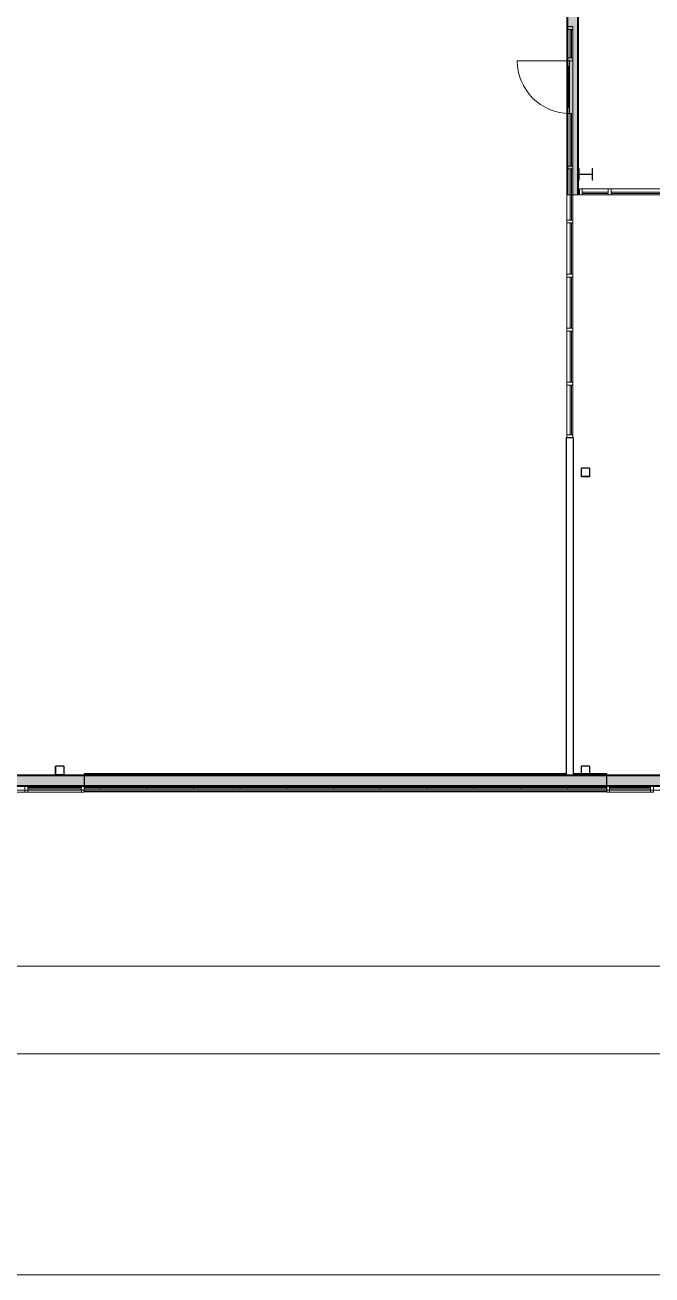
# Model space of a CAD drawing. Header units: inches. Extents: x 20541 to 27285, y -26063 to -19045.
# Drawn here: x 22413 to 22842, y -23103 to -22248 of the extents above; entities that cross this region are included whole.
import ezdxf

# ---------------------------------------------------------------- set-up
doc = ezdxf.new("R2010")
doc.units = ezdxf.units.IN
doc.header["$MEASUREMENT"] = 0
for name, color, linetype, lineweight in [('A-DOOR', 31, 'Continuous', 9), ('A-GLAZ-CURT', 52, 'Continuous', 9), ('A-GLAZ-CWMG', 51, 'Continuous', 9), ('A-WALL', 113, 'Continuous', 9), ('A-WALL-PATT', 111, 'Continuous', 25), ('C-TOPO', 7, 'Continuous', 9), ('Conc', 7, 'Continuous', 9), ('EOP-PR', 4, 'Continuous', 9), ('I-WALL', 2, 'Continuous', 9), ('L-SITE-WALL', 31, 'Continuous', 9), ('S-BEAM', 12, 'Continuous', 9), ('S-COLS', 52, 'Continuous', 9)]:
    doc.layers.add(name, color=color, linetype=linetype, lineweight=lineweight)

# ---------------------------------------------------------------- blocks, each defined once
blk = doc.blocks.new('HSS-Hollow Structural Section-Column - HSS6X6X1_4-V10-Site Plan - Phase 1')
at = {"layer": 'S-COLS', "lineweight": 15}
for p, q in [((-3, 2.534), (-3, -2.534)), ((-2.767, -2.534), (-2.767, 2.534)), ((2.534, 3), (-2.534, 3)), ((-2.534, 2.767), (2.534, 2.767)), ((2.767, 2.534), (2.767, -2.534)), ((3, -2.534), (3, 2.534)), ((2.534, -2.767), (-2.534, -2.767)), ((-2.534, -3), (2.534, -3))]:
    blk.add_line(p, q, dxfattribs=at)
for centre, radius, start, end in [((-2.534, 2.534), 0.466, 90, 180), ((-2.534, 2.534), 0.233, 90, 180), ((2.534, 2.534), 0.466, 360, 90), ((2.534, 2.534), 0.233, 0, 90), ((-2.534, -2.534), 0.466, 180, 270), ((-2.534, -2.534), 0.233, 180, 270), ((2.534, -2.534), 0.466, 270, 360), ((2.534, -2.534), 0.233, 270, 360)]:
    blk.add_arc(centre, radius, start, end, dxfattribs=at)
blk = doc.blocks.new('Girt_C - 8_D-730846-Site Plan - Phase 1')
at = {"layer": 'S-BEAM'}
for points in [[(24526.39, -22761.24), (22074.52, -22761.24), (22074.52, -22761.05), (24526.39, -22761.05)], [(24526.39, -22761.16), (22074.52, -22761.16), (22074.52, -22761.24), (24526.39, -22761.24)], [(24526.39, -22761.7), (22074.52, -22761.7), (22074.52, -22761.16), (24526.39, -22761.16)], [(24526.39, -22768.87), (22074.52, -22768.87), (22074.52, -22761.24), (24526.39, -22761.24)], [(24526.39, -22768.94), (22074.52, -22768.94), (22074.52, -22768.41), (24526.39, -22768.41)], [(24526.39, -22769.05), (22074.52, -22769.05), (22074.52, -22768.87), (24526.39, -22768.87)], [(24526.39, -22768.87), (22074.52, -22768.87), (22074.52, -22768.94), (24526.39, -22768.94)]]:
    blk.add_hatch(color=256, dxfattribs=at).paths.add_polyline_path(points, flags=0)
for p, q in [((24526.39, -22761.05), (22074.52, -22761.05)), ((22074.52, -22761.16), (24526.39, -22761.16)), ((22074.52, -22761.16), (24526.39, -22761.16)), ((22074.52, -22761.63), (24526.39, -22761.63)), ((22074.52, -22761.7), (24526.39, -22761.7)), ((22074.52, -22768.41), (24526.39, -22768.41)), ((22074.52, -22768.48), (24526.39, -22768.48)), ((22074.52, -22768.94), (24526.39, -22768.94)), ((22074.52, -22768.94), (24526.39, -22768.94)), ((22074.52, -22769.05), (24526.39, -22769.05))]:
    blk.add_line(p, q, dxfattribs=at)
blk = doc.blocks.new('Girt_Z - 8_D-732839-Site Plan - Phase 1')
at = {"layer": 'S-BEAM'}
for points in [[(22783.52, -21134.62), (22784.1, -21134.62), (22784.1, -22364.05), (22783.52, -22364.05)], [(22783.71, -21134.62), (22783.52, -21134.62), (22783.52, -22364.05), (22783.71, -22364.05)], [(22783.63, -21134.62), (22783.71, -21134.62), (22783.71, -22364.05), (22783.63, -22364.05)], [(22783.71, -21134.62), (22791.34, -21134.62), (22791.34, -22364.05), (22783.71, -22364.05)], [(22784.1, -21134.62), (22784.17, -21134.62), (22784.17, -22364.05), (22784.1, -22364.05)], [(22790.88, -21134.62), (22791.42, -21134.62), (22791.42, -22364.05), (22790.88, -22364.05)], [(22791.34, -21134.62), (22791.52, -21134.62), (22791.52, -22364.05), (22791.34, -22364.05)], [(22791.42, -21134.62), (22791.34, -21134.62), (22791.34, -22364.05), (22791.42, -22364.05)]]:
    blk.add_hatch(color=256, dxfattribs=at).paths.add_polyline_path(points, flags=0)
for p, q in [((22783.52, -21134.62), (22783.52, -22364.05)), ((22783.63, -21134.62), (22783.63, -22364.05)), ((22784.1, -21134.62), (22784.1, -22364.05)), ((22784.17, -21134.62), (22784.17, -22364.05)), ((22790.88, -21134.62), (22790.88, -22364.05)), ((22790.95, -21134.62), (22790.95, -22364.05)), ((22791.42, -21134.62), (22791.42, -22364.05)), ((22791.42, -21134.62), (22791.42, -22364.05)), ((22791.52, -22364.05), (22791.52, -21134.62)), ((22784.1, -22364.05), (22783.52, -22364.05)), ((22783.52, -22364.05), (22783.52, -22364.05)), ((22783.52, -22364.05), (22783.71, -22364.05)), ((22783.71, -22364.05), (22783.63, -22364.05)), ((22783.63, -22364.05), (22783.63, -22364.05)), ((22791.34, -22364.05), (22783.71, -22364.05)), ((22784.17, -22364.05), (22784.1, -22364.05)), ((22791.42, -22364.05), (22790.88, -22364.05)), ((22791.52, -22364.05), (22791.34, -22364.05)), ((22791.34, -22364.05), (22791.42, -22364.05)), ((22791.42, -22364.05), (22791.42, -22364.05)), ((22791.52, -22364.05), (22791.52, -22364.05))]:
    blk.add_line(p, q, dxfattribs=at)
blk = doc.blocks.new('Rectangular Mullion - Rectangular Mullion 1-674077-Site Plan - Phase 1')
at = {"layer": 'A-GLAZ-CWMG', "lineweight": 13}
for p, q in [((-2, 2), (0, 2)), ((-2, -2), (-2, 2)), ((0, 2), (0, -2)), ((0, -2), (-2, -2))]:
    blk.add_line(p, q, dxfattribs=at)
at = {"layer": 'A-GLAZ-CWMG'}
for p, q in [((-2, 2), (-2, 2)), ((0, 2), (0, 2)), ((-2, -2), (-2, -2)), ((0, -2), (0, -2))]:
    blk.add_line(p, q, dxfattribs=at)
blk = doc.blocks.new('System Panel - Glazed-674065-Site Plan - Phase 1')
at = {"layer": 'A-GLAZ-CURT'}
for p, q in [((17.5, 1.25), (-17.5, 1.25)), ((-17.5, 1.25), (-17.5, 0.25)), ((-17.5, 0.25), (-17.5, 1.25)), ((-17.5, 1.25), (-17.5, 1.25)), ((17.5, 1.25), (-17.5, 1.25)), ((-17.5, 0.25), (17.5, 0.25)), ((-17.5, 0.25), (17.5, 0.25)), ((-17.5, 0.25), (-17.5, 0.25)), ((17.5, 0.25), (17.5, 1.25)), ((17.5, 1.25), (17.5, 0.25)), ((17.5, 1.25), (17.5, 1.25)), ((17.5, 0.25), (17.5, 0.25))]:
    blk.add_line(p, q, dxfattribs=at)
blk = doc.blocks.new('System Panel - Glazed-674219-Site Plan - Phase 1')
at = {"layer": 'A-GLAZ-CURT'}
for p, q in [((8.87, 1.25), (-8.87, 1.25)), ((-8.87, 1.25), (-8.87, 0.25)), ((-8.87, 0.25), (-8.87, 1.25)), ((-8.87, 1.25), (-8.87, 1.25)), ((8.87, 1.25), (-8.87, 1.25)), ((-8.87, 0.25), (8.87, 0.25)), ((-8.87, 0.25), (8.87, 0.25)), ((-8.87, 0.25), (-8.87, 0.25)), ((8.87, 0.25), (8.87, 1.25)), ((8.87, 1.25), (8.87, 0.25)), ((8.87, 1.25), (8.87, 1.25)), ((8.87, 0.25), (8.87, 0.25))]:
    blk.add_line(p, q, dxfattribs=at)
blk = doc.blocks.new('Rectangular Mullion - Rectangular Mullion 1-674074-Site Plan - Phase 1')
at = {"layer": 'A-GLAZ-CWMG'}
for p, q in [((24588.89, -22360.05), (24551.89, -22360.05)), ((24551.89, -22360.05), (24588.89, -22360.05)), ((24551.89, -22364.05), (24588.89, -22364.05)), ((24551.89, -22364.05), (24588.89, -22364.05))]:
    blk.add_line(p, q, dxfattribs=at)
blk = doc.blocks.new('Rectangular Mullion - Rectangular Mullion 1-674218-Site Plan - Phase 1')
at = {"layer": 'A-GLAZ-CWMG'}
for p, q in [((22792.15, -22360.05), (22792.15, -22364.05)), ((22792.15, -22364.05), (22792.15, -22360.05)), ((22792.15, -22360.05), (22792.15, -22360.05)), ((22812.89, -22360.05), (22792.15, -22360.05)), ((22792.15, -22360.05), (22812.89, -22360.05)), ((22792.15, -22364.05), (22792.15, -22364.05)), ((22792.15, -22364.05), (22812.89, -22364.05)), ((22792.15, -22364.05), (22812.89, -22364.05))]:
    blk.add_line(p, q, dxfattribs=at)
blk = doc.blocks.new('Rectangular Mullion - Rectangular Mullion 1-674079-Site Plan - Phase 1')
at = {"layer": 'A-GLAZ-CWMG', "lineweight": 13}
for p, q in [((-1, 2), (1, 2)), ((-1, -2), (-1, 2)), ((1, 2), (1, -2)), ((1, -2), (-1, -2))]:
    blk.add_line(p, q, dxfattribs=at)
at = {"layer": 'A-GLAZ-CWMG'}
for p, q in [((-1, 2), (-1, 2)), ((1, 2), (1, 2)), ((-1, -2), (-1, -2)), ((1, -2), (1, -2))]:
    blk.add_line(p, q, dxfattribs=at)
blk = doc.blocks.new('HSS-Hollow Structural Section-Column - HSS6X6X1_4-V13-Site Plan - Phase 1')
at = {"layer": 'S-COLS', "lineweight": 15}
for p, q in [((-3, 2.534), (-3, -2.534)), ((-2.767, -2.534), (-2.767, 2.534)), ((2.534, 3), (-2.534, 3)), ((-2.534, 2.767), (2.534, 2.767)), ((2.767, 2.534), (2.767, -2.534)), ((3, -2.534), (3, 2.534)), ((2.534, -2.767), (-2.534, -2.767)), ((-2.534, -3), (2.534, -3))]:
    blk.add_line(p, q, dxfattribs=at)
for centre, radius, start, end in [((-2.534, 2.534), 0.466, 90, 180), ((-2.534, 2.534), 0.233, 90, 180), ((2.534, 2.534), 0.466, 360, 90), ((2.534, 2.534), 0.233, 0, 90), ((-2.534, -2.534), 0.466, 180, 270), ((-2.534, -2.534), 0.233, 180, 270), ((2.534, -2.534), 0.466, 270, 360), ((2.534, -2.534), 0.233, 270, 360)]:
    blk.add_arc(centre, radius, start, end, dxfattribs=at)
blk = doc.blocks.new('Rectangular Mullion - Rectangular Mullion 1-677392-Site Plan - Phase 1')
at = {"layer": 'A-GLAZ-CWMG', "lineweight": 13}
for p, q in [((-2, 2), (0, 2)), ((-2, -2), (-2, 2)), ((0, 2), (0, -2)), ((0, -2), (-2, -2))]:
    blk.add_line(p, q, dxfattribs=at)
at = {"layer": 'A-GLAZ-CWMG'}
for p, q in [((-2, 2), (-2, 2)), ((0, 2), (0, 2)), ((-2, -2), (-2, -2)), ((0, -2), (0, -2))]:
    blk.add_line(p, q, dxfattribs=at)
blk = doc.blocks.new('Rectangular Mullion - Rectangular Mullion 1-687230-Site Plan - Phase 1')
at = {"layer": 'A-GLAZ-CWMG'}
for p, q in [((22285.62, -22769.05), (22253.62, -22769.05)), ((22285.62, -22769.05), (22253.62, -22769.05)), ((22253.62, -22773.05), (22285.62, -22773.05)), ((22285.62, -22773.05), (22253.62, -22773.05))]:
    blk.add_line(p, q, dxfattribs=at)
blk = doc.blocks.new('System Panel - Glazed-687241-Site Plan - Phase 1')
at = {"layer": 'A-GLAZ-CURT'}
for p, q in [((18.29, 1.25), (-18.29, 1.25)), ((-18.29, 1.25), (-18.29, 0.25)), ((-18.29, 0.25), (-18.29, 1.25)), ((-18.29, 1.25), (-18.29, 1.25)), ((18.29, 1.25), (-18.29, 1.25)), ((-18.29, 0.25), (18.29, 0.25)), ((-18.29, 0.25), (18.29, 0.25)), ((-18.29, 0.25), (-18.29, 0.25)), ((18.29, 0.25), (18.29, 1.25)), ((18.29, 1.25), (18.29, 0.25)), ((18.29, 1.25), (18.29, 1.25)), ((18.29, 0.25), (18.29, 0.25))]:
    blk.add_line(p, q, dxfattribs=at)
blk = doc.blocks.new('Rectangular Mullion - Rectangular Mullion 1-687239-Site Plan - Phase 1')
at = {"layer": 'A-GLAZ-CWMG'}
for p, q in [((22453.2, -22769.05), (22413.62, -22769.05)), ((22453.2, -22769.05), (22413.62, -22769.05)), ((22413.62, -22773.05), (22453.2, -22773.05)), ((22453.2, -22773.05), (22413.62, -22773.05)), ((22453.2, -22773.05), (22453.2, -22769.05)), ((22453.2, -22769.05), (22453.2, -22769.05)), ((22453.2, -22769.05), (22453.2, -22773.05)), ((22453.2, -22773.05), (22453.2, -22773.05))]:
    blk.add_line(p, q, dxfattribs=at)
blk = doc.blocks.new('Rectangular Mullion - Rectangular Mullion 1-687225-Site Plan - Phase 1')
at = {"layer": 'A-GLAZ-CWMG', "lineweight": 13}
for p, q in [((-1, 2), (1, 2)), ((-1, -2), (-1, 2)), ((1, 2), (1, -2)), ((1, -2), (-1, -2))]:
    blk.add_line(p, q, dxfattribs=at)
at = {"layer": 'A-GLAZ-CWMG'}
for p, q in [((-1, 2), (-1, 2)), ((1, 2), (1, 2)), ((-1, -2), (-1, -2)), ((1, -2), (1, -2))]:
    blk.add_line(p, q, dxfattribs=at)
blk = doc.blocks.new('Rectangular Mullion - Rectangular Mullion 1-592574-Site Plan - Phase 1')
at = {"layer": 'A-GLAZ-CWMG', "lineweight": 13}
for p, q in [((-2, 2), (0, 2)), ((-2, -2), (-2, 2)), ((0, 2), (0, -2)), ((0, -2), (-2, -2))]:
    blk.add_line(p, q, dxfattribs=at)
at = {"layer": 'A-GLAZ-CWMG'}
for p, q in [((-2, 2), (-2, 2)), ((0, 2), (0, 2)), ((-2, -2), (-2, -2)), ((0, -2), (0, -2))]:
    blk.add_line(p, q, dxfattribs=at)
blk = doc.blocks.new('Rectangular Mullion - Rectangular Mullion 1-601744-Site Plan - Phase 1')
at = {"layer": 'A-GLAZ-CWMG'}
for p, q in [((22061.39, -22772.05), (22061.39, -22773.05)), ((22061.39, -22772.05), (22061.39, -22773.05)), ((22065.39, -22773.05), (22061.39, -22773.05)), ((22061.39, -22773.05), (22061.39, -22773.05)), ((22061.39, -22773.05), (22065.39, -22773.05)), ((22065.39, -22773.05), (22065.39, -22772.05)), ((22065.39, -22772.05), (22065.39, -22773.05)), ((22065.39, -22773.05), (22065.39, -22773.05))]:
    blk.add_line(p, q, dxfattribs=at)
blk = doc.blocks.new('System Panel - Glazed-706159-Site Plan - Phase 1')
at = {"layer": 'A-GLAZ-CURT'}
for p, q in [((14, -0.25), (-14, -0.25)), ((-14, -0.25), (-14, -1.25)), ((-14, -1.25), (-14, -0.25)), ((-14, -0.25), (-14, -0.25)), ((14, -0.25), (-14, -0.25)), ((-14, -1.25), (14, -1.25)), ((-14, -1.25), (14, -1.25)), ((-14, -1.25), (-14, -1.25)), ((14, -1.25), (14, -0.25)), ((14, -0.25), (14, -1.25)), ((14, -0.25), (14, -0.25)), ((14, -1.25), (14, -1.25))]:
    blk.add_line(p, q, dxfattribs=at)
blk = doc.blocks.new('Rectangular Mullion - Rectangular Mullion 1-674845-Site Plan - Phase 1')
at = {"layer": 'A-GLAZ-CWMG'}
for p, q in [((24978.89, -22769.05), (24978.89, -22773.05)), ((24978.89, -22773.05), (24978.89, -22769.05)), ((24978.89, -22769.05), (24978.89, -22769.05)), ((25009.89, -22769.05), (24978.89, -22769.05)), ((24978.89, -22769.05), (25009.89, -22769.05)), ((24978.89, -22773.05), (24978.89, -22773.05)), ((24978.89, -22773.05), (25009.89, -22773.05)), ((24978.89, -22773.05), (25009.89, -22773.05))]:
    blk.add_line(p, q, dxfattribs=at)
blk = doc.blocks.new('Rectangular Mullion - Rectangular Mullion 1-592303-Site Plan - Phase 1')
at = {"layer": 'A-GLAZ-CWMG', "lineweight": 13}
for p, q in [((-1, 2), (1, 2)), ((-1, -2), (-1, 2)), ((1, 2), (1, -2)), ((1, -2), (-1, -2))]:
    blk.add_line(p, q, dxfattribs=at)
at = {"layer": 'A-GLAZ-CWMG'}
for p, q in [((-1, 2), (-1, 2)), ((1, 2), (1, 2)), ((-1, -2), (-1, -2)), ((1, -2), (1, -2))]:
    blk.add_line(p, q, dxfattribs=at)
blk = doc.blocks.new('HSS-Hollow Structural Section-Column - HSS6X6X1_4-V14-Site Plan - Phase 1')
at = {"layer": 'S-COLS', "lineweight": 15}
for p, q in [((-3, 2.534), (-3, -2.534)), ((-2.767, -2.534), (-2.767, 2.534)), ((2.534, 3), (-2.534, 3)), ((-2.534, 2.767), (2.534, 2.767)), ((2.767, 2.534), (2.767, -2.534)), ((3, -2.534), (3, 2.534)), ((2.534, -2.767), (-2.534, -2.767)), ((-2.534, -3), (2.534, -3))]:
    blk.add_line(p, q, dxfattribs=at)
for centre, radius, start, end in [((-2.534, 2.534), 0.466, 90, 180), ((-2.534, 2.534), 0.233, 90, 180), ((2.534, 2.534), 0.466, 360, 90), ((2.534, 2.534), 0.233, 0, 90), ((-2.534, -2.534), 0.466, 180, 270), ((-2.534, -2.534), 0.233, 180, 270), ((2.534, -2.534), 0.466, 270, 360), ((2.534, -2.534), 0.233, 270, 360)]:
    blk.add_arc(centre, radius, start, end, dxfattribs=at)
blk = doc.blocks.new('Rectangular Mullion - Rectangular Mullion 1-594432-Site Plan - Phase 1')
at = {"layer": 'A-GLAZ-CWMG', "lineweight": 13}
for p, q in [((0, 2), (-2, 2)), ((-2, 2), (-2, -2)), ((0, -2), (0, 2)), ((-2, -2), (0, -2))]:
    blk.add_line(p, q, dxfattribs=at)
at = {"layer": 'A-GLAZ-CWMG'}
for p, q in [((-2, 2), (-2, 2)), ((0, 2), (0, 2)), ((-2, -2), (-2, -2)), ((0, -2), (0, -2))]:
    blk.add_line(p, q, dxfattribs=at)
blk = doc.blocks.new('System Panel - Glazed-675465-Site Plan - Phase 1')
at = {"layer": 'A-GLAZ-CURT'}
for p, q in [((17, -0.25), (-17, -0.25)), ((-17, -0.25), (-17, -1.25)), ((-17, -1.25), (-17, -0.25)), ((-17, -0.25), (-17, -0.25)), ((17, -0.25), (-17, -0.25)), ((-17, -1.25), (17, -1.25)), ((-17, -1.25), (17, -1.25)), ((-17, -1.25), (-17, -1.25)), ((17, -1.25), (17, -0.25)), ((17, -0.25), (17, -1.25)), ((17, -0.25), (17, -0.25)), ((17, -1.25), (17, -1.25))]:
    blk.add_line(p, q, dxfattribs=at)
blk = doc.blocks.new('System Panel - Glazed-675521-Site Plan - Phase 1')
at = {"layer": 'A-GLAZ-CURT'}
for p, q in [((17.5, -0.25), (-17.5, -0.25)), ((-17.5, -0.25), (-17.5, -1.25)), ((-17.5, -1.25), (-17.5, -0.25)), ((-17.5, -0.25), (-17.5, -0.25)), ((17.5, -0.25), (-17.5, -0.25)), ((-17.5, -1.25), (17.5, -1.25)), ((-17.5, -1.25), (17.5, -1.25)), ((-17.5, -1.25), (-17.5, -1.25)), ((17.5, -1.25), (17.5, -0.25)), ((17.5, -0.25), (17.5, -1.25)), ((17.5, -0.25), (17.5, -0.25)), ((17.5, -1.25), (17.5, -1.25))]:
    blk.add_line(p, q, dxfattribs=at)
blk = doc.blocks.new('System Panel - Glazed-729165-Site Plan - Phase 1')
at = {"layer": 'A-GLAZ-CURT'}
for p, q in [((18, -0.25), (-18, -0.25)), ((-18, -0.25), (-18, -1.25)), ((-18, -1.25), (-18, -0.25)), ((-18, -0.25), (-18, -0.25)), ((18, -0.25), (-18, -0.25)), ((-18, -1.25), (18, -1.25)), ((-18, -1.25), (18, -1.25)), ((-18, -1.25), (-18, -1.25)), ((18, -1.25), (18, -0.25)), ((18, -0.25), (18, -1.25)), ((18, -0.25), (18, -0.25)), ((18, -1.25), (18, -1.25))]:
    blk.add_line(p, q, dxfattribs=at)
blk = doc.blocks.new('Door_Single_Storefront - one-730384-Site Plan - Phase 1')
at = {"layer": 'A-DOOR'}
for p, q in [((-18, -36), (-18, 0)), ((-18, -2), (-18, -0.25)), ((-18, -0.25), (-14, -0.25)), ((-18, -0.25), (18, -0.25)), ((-18, -0.25), (-18, -0.25)), ((-18, -2), (-18, -0.25)), ((-14, -2), (-18, -2)), ((-18, -2), (-18, -2)), ((18, -2), (-18, -2)), ((-14, -0.25), (-14, -2)), ((-14, -0.25), (-14, -0.25)), ((14, -0.25), (-14, -0.25)), ((-14, -2), (-14, -0.25)), ((-14, -1.5), (-14, -0.75)), ((-14, -0.75), (14, -0.75)), ((-14, -0.75), (14, -0.75)), ((-14, -0.75), (-14, -0.75)), ((-14, -1.5), (-14, -0.75)), ((14, -1.5), (-14, -1.5)), ((-14, -1.5), (-14, -1.5)), ((14, -1.5), (-14, -1.5)), ((-14, -2), (14, -2)), ((-14, -2), (-14, -2)), ((14, -2), (14, -0.25)), ((14, -0.25), (18, -0.25)), ((14, -0.25), (14, -0.25)), ((14, -0.25), (14, -2)), ((14, -0.75), (14, -1.5)), ((14, -0.75), (14, -0.75)), ((14, -1.5), (14, -0.75)), ((14, -1.5), (14, -1.5)), ((18, -2), (14, -2)), ((14, -2), (14, -2)), ((18, -0.25), (18, -2)), ((18, -0.25), (18, -0.25)), ((18, -2), (18, -0.25)), ((18, -2), (18, -2))]:
    blk.add_line(p, q, dxfattribs=at)
blk.add_arc((-18, 0), 36, 270, 0, dxfattribs=at)
blk = doc.blocks.new('System Panel - Glazed-730366-Site Plan - Phase 1')
at = {"layer": 'A-GLAZ-CURT'}
for p, q in [((9.75, -0.25), (-9.75, -0.25)), ((-9.75, -0.25), (-9.75, -1.25)), ((-9.75, -1.25), (-9.75, -0.25)), ((-9.75, -0.25), (-9.75, -0.25)), ((9.75, -0.25), (-9.75, -0.25)), ((-9.75, -1.25), (9.75, -1.25)), ((-9.75, -1.25), (9.75, -1.25)), ((-9.75, -1.25), (-9.75, -1.25)), ((9.75, -1.25), (9.75, -0.25)), ((9.75, -0.25), (9.75, -1.25)), ((9.75, -0.25), (9.75, -0.25)), ((9.75, -1.25), (9.75, -1.25))]:
    blk.add_line(p, q, dxfattribs=at)
blk = doc.blocks.new('Rectangular Mullion - Rectangular Mullion 1-729098-Site Plan - Phase 1')
at = {"layer": 'A-GLAZ-CWMG'}
for p, q in [((22783.59, -22493.42), (22783.59, -22530.42)), ((22783.59, -22493.42), (22783.59, -22530.42)), ((22787.59, -22530.42), (22787.59, -22493.42)), ((22787.59, -22493.42), (22787.59, -22530.42)), ((22787.59, -22530.42), (22783.59, -22530.42)), ((22783.59, -22530.42), (22783.59, -22530.42)), ((22783.59, -22530.42), (22787.59, -22530.42)), ((22787.59, -22530.42), (22787.59, -22530.42))]:
    blk.add_line(p, q, dxfattribs=at)
blk = doc.blocks.new('Rectangular Mullion - Rectangular Mullion 1-729099-Site Plan - Phase 1')
at = {"layer": 'A-GLAZ-CWMG'}
for p, q in [((22783.59, -22456.42), (22783.59, -22493.42)), ((22783.59, -22456.42), (22783.59, -22493.42)), ((22787.59, -22493.42), (22787.59, -22456.42)), ((22787.59, -22456.42), (22787.59, -22493.42))]:
    blk.add_line(p, q, dxfattribs=at)
blk = doc.blocks.new('Rectangular Mullion - Rectangular Mullion 1-729100-Site Plan - Phase 1')
at = {"layer": 'A-GLAZ-CWMG'}
for p, q in [((22783.59, -22308.42), (22783.59, -22345.42)), ((22783.59, -22308.42), (22783.59, -22345.42)), ((22787.59, -22345.42), (22787.59, -22308.42)), ((22787.59, -22308.42), (22787.59, -22345.42))]:
    blk.add_line(p, q, dxfattribs=at)
blk = doc.blocks.new('Rectangular Mullion - Rectangular Mullion 1-729101-Site Plan - Phase 1')
at = {"layer": 'A-GLAZ-CWMG'}
for p, q in [((22783.59, -22271.42), (22783.59, -22308.42)), ((22783.59, -22271.42), (22783.59, -22308.42)), ((22787.59, -22308.42), (22787.59, -22271.42)), ((22787.59, -22271.42), (22787.59, -22308.42))]:
    blk.add_line(p, q, dxfattribs=at)
blk = doc.blocks.new('Rectangular Mullion - Rectangular Mullion 1-730365-Site Plan - Phase 1')
at = {"layer": 'A-GLAZ-CWMG'}
for p, q in [((22787.59, -22248.91), (22783.59, -22248.91)), ((22783.59, -22248.91), (22783.59, -22248.91)), ((22783.59, -22248.91), (22787.59, -22248.91)), ((22783.59, -22248.91), (22783.59, -22271.42)), ((22783.59, -22248.91), (22783.59, -22271.42)), ((22787.59, -22248.91), (22787.59, -22248.91)), ((22787.59, -22271.42), (22787.59, -22248.91)), ((22787.59, -22248.91), (22787.59, -22271.42))]:
    blk.add_line(p, q, dxfattribs=at)
blk = doc.blocks.new('Rectangular Mullion - Rectangular Mullion 1-729106-Site Plan - Phase 1')
at = {"layer": 'A-GLAZ-CWMG', "lineweight": 13}
for p, q in [((-2, 2), (0, 2)), ((-2, -2), (-2, 2)), ((0, 2), (0, -2)), ((0, -2), (-2, -2))]:
    blk.add_line(p, q, dxfattribs=at)
at = {"layer": 'A-GLAZ-CWMG'}
for p, q in [((-2, 2), (-2, 2)), ((0, 2), (0, 2)), ((-2, -2), (-2, -2)), ((0, -2), (0, -2))]:
    blk.add_line(p, q, dxfattribs=at)
blk = doc.blocks.new('Rectangular Mullion - Rectangular Mullion 1-729107-Site Plan - Phase 1')
at = {"layer": 'A-GLAZ-CWMG', "lineweight": 13}
for p, q in [((0, 2), (-2, 2)), ((-2, 2), (-2, -2)), ((0, -2), (0, 2)), ((-2, -2), (0, -2))]:
    blk.add_line(p, q, dxfattribs=at)
at = {"layer": 'A-GLAZ-CWMG'}
for p, q in [((-2, 2), (-2, 2)), ((0, 2), (0, 2)), ((-2, -2), (-2, -2)), ((0, -2), (0, -2))]:
    blk.add_line(p, q, dxfattribs=at)
blk = doc.blocks.new('Rectangular Mullion - Rectangular Mullion 1-729102-Site Plan - Phase 1')
at = {"layer": 'A-GLAZ-CWMG', "lineweight": 13}
for p, q in [((-1, 2), (1, 2)), ((-1, -2), (-1, 2)), ((1, 2), (1, -2)), ((1, -2), (-1, -2))]:
    blk.add_line(p, q, dxfattribs=at)
at = {"layer": 'A-GLAZ-CWMG'}
for p, q in [((-1, 2), (-1, 2)), ((1, 2), (1, 2)), ((-1, -2), (-1, -2)), ((1, -2), (1, -2))]:
    blk.add_line(p, q, dxfattribs=at)

msp = doc.modelspace()

# ---------------------------------------------------------------- hatches: boundary and pattern name
at = {"layer": 'A-WALL-PATT', "lineweight": 9}
h = msp.add_hatch(dxfattribs=at)
h.set_pattern_fill('FP_7', color=256, style=0, pattern_type=2)
h.set_pattern_definition([(0, (0, 0), (0, 32), []), (90, (0, 0), (-32, 2e-15), [])])
h.paths.add_polyline_path([(22810.89, -22770.8), (22453.2, -22770.8), (22453.2, -22769.8), (22810.89, -22769.8)], flags=0)

# ---------------------------------------------------------------- linework, layer by layer
at = {"layer": 'A-WALL'}
for p, q in [((22810.89, -22761.05), (22453.2, -22761.05)), ((22783.09, -22760.43), (22783.09, -22761.05)), ((22788.09, -22760.43), (22788.09, -22761.05)), ((22810.89, -22769.05), (22453.2, -22769.05)), ((22810.89, -22769.8), (22453.2, -22769.8)), ((22810.89, -22770.8), (22453.2, -22770.8)), ((22810.89, -22771.55), (22453.2, -22771.55))]:
    msp.add_line(p, q, dxfattribs=at)
at = {"layer": 'C-TOPO'}
msp.add_line((22062.85, -22771.59), (23481.19, -22771.59), dxfattribs=at)
at = {"layer": 'Conc'}
for p, q in [((22129.89, -22892.07), (24077.64, -22892.07)), ((26277.87, -22952.07), (21906.11, -22952.07))]:
    msp.add_line(p, q, dxfattribs=at)
at = {"layer": 'EOP-PR'}
msp.add_line((21870.11, -23103.46), (23174.44, -23103.46), dxfattribs=at)
at = {"layer": 'I-WALL', "lineweight": 25}
for p, q in [((22783.09, -22530.42), (22783.09, -22760.43)), ((22788.09, -22530.42), (22783.09, -22530.42)), ((22788.09, -22760.43), (22788.09, -22530.42))]:
    msp.add_line(p, q, dxfattribs=at)
at = {"layer": 'L-SITE-WALL', "lineweight": 25}
for p, q in [((22783.09, -22760.43), (22453.2, -22760.43)), ((22453.2, -22760.43), (22453.2, -22772.55)), ((22810.89, -22760.43), (22788.09, -22760.43)), ((22810.89, -22772.55), (22810.89, -22760.43)), ((22453.2, -22772.55), (22810.89, -22772.55))]:
    msp.add_line(p, q, dxfattribs=at)
at = {"layer": 'S-COLS', "lineweight": 15}
for p, q in [((22791.96, -22346.07), (22791.52, -22346.07)), ((22791.52, -22346.07), (22791.52, -22354.03)), ((22791.96, -22349.22), (22791.96, -22346.07)), ((22801.26, -22346.07), (22800.82, -22346.07)), ((22800.82, -22346.07), (22800.82, -22349.22)), ((22801.26, -22354.03), (22801.26, -22346.07)), ((22791.52, -22354.03), (22791.96, -22354.03)), ((22791.96, -22354.03), (22791.96, -22350.89)), ((22800.13, -22349.91), (22792.65, -22349.91)), ((22792.65, -22350.2), (22800.13, -22350.2)), ((22800.82, -22350.89), (22800.82, -22354.03)), ((22800.82, -22354.03), (22801.26, -22354.03))]:
    msp.add_line(p, q, dxfattribs=at)
for centre, start, end in [((22792.65, -22349.22), 180, 270), ((22792.65, -22350.89), 90, 180), ((22800.13, -22349.22), 270, 0), ((22800.13, -22350.89), 0, 90)]:
    msp.add_arc(centre, 0.691, start, end, dxfattribs=at)

# ---------------------------------------------------------------- block references
at = {"layer": 'A-DOOR', "rotation": 269.9999999999933}
msp.add_blockref('Door_Single_Storefront - one-730384-Site Plan - Phase 1', (22785.59, -22290.42), dxfattribs=at)
at = {"layer": 'A-GLAZ-CURT'}
for name, p, rotation in [('System Panel - Glazed-730366-Site Plan - Phase 1', (22785.59, -22260.66), 89.99999999999329), ('System Panel - Glazed-729165-Site Plan - Phase 1', (22785.59, -22326.42), 89.99999999999329), ('System Panel - Glazed-675521-Site Plan - Phase 1', (22785.59, -22363.92), 89.99999999999329), ('System Panel - Glazed-674219-Site Plan - Phase 1', (22803.02, -22362.05), 180), ('System Panel - Glazed-674065-Site Plan - Phase 1', (22831.39, -22362.05), 180), ('System Panel - Glazed-675521-Site Plan - Phase 1', (22785.59, -22400.92), 89.99999999999329), ('System Panel - Glazed-675521-Site Plan - Phase 1', (22785.59, -22437.92), 89.99999999999329), ('System Panel - Glazed-675521-Site Plan - Phase 1', (22785.59, -22474.92), 89.99999999999329), ('System Panel - Glazed-675465-Site Plan - Phase 1', (22785.59, -22511.42), 89.99999999999329), ('System Panel - Glazed-706159-Site Plan - Phase 1', (22826.89, -22771.05), 180)]:
    msp.add_blockref(name, p, dxfattribs=dict(at, rotation=rotation))
msp.add_blockref('System Panel - Glazed-687241-Site Plan - Phase 1', (22432.91, -22771.05), dxfattribs=at)
at = {"layer": 'A-GLAZ-CWMG'}
for name, p in [('Rectangular Mullion - Rectangular Mullion 1-730365-Site Plan - Phase 1', (0, 0)), ('Rectangular Mullion - Rectangular Mullion 1-729101-Site Plan - Phase 1', (0, 0)), ('Rectangular Mullion - Rectangular Mullion 1-729100-Site Plan - Phase 1', (0, 0)), ('Rectangular Mullion - Rectangular Mullion 1-729099-Site Plan - Phase 1', (0, 111)), ('Rectangular Mullion - Rectangular Mullion 1-674218-Site Plan - Phase 1', (0, 0)), ('Rectangular Mullion - Rectangular Mullion 1-674074-Site Plan - Phase 1', (-1739, 0)), ('Rectangular Mullion - Rectangular Mullion 1-729099-Site Plan - Phase 1', (0, 74)), ('Rectangular Mullion - Rectangular Mullion 1-729099-Site Plan - Phase 1', (0, 37)), ('Rectangular Mullion - Rectangular Mullion 1-729099-Site Plan - Phase 1', (0, 0)), ('Rectangular Mullion - Rectangular Mullion 1-729098-Site Plan - Phase 1', (0, 0)), ('Rectangular Mullion - Rectangular Mullion 1-687230-Site Plan - Phase 1', (128, 0)), ('Rectangular Mullion - Rectangular Mullion 1-687239-Site Plan - Phase 1', (0, 0)), ('Rectangular Mullion - Rectangular Mullion 1-674845-Site Plan - Phase 1', (-2168, 0)), ('Rectangular Mullion - Rectangular Mullion 1-594432-Site Plan - Phase 1', (22842.89, -22771.05))]:
    msp.add_blockref(name, p, dxfattribs=at)
at = {"layer": 'A-GLAZ-CWMG', "extrusion": (0, 0, -1)}
for name, p, rotation in [('Rectangular Mullion - Rectangular Mullion 1-729106-Site Plan - Phase 1', (-22785.59, -22248.91), 90.00000000000672), ('Rectangular Mullion - Rectangular Mullion 1-729102-Site Plan - Phase 1', (-22785.59, -22271.42), 90.00000000000672), ('Rectangular Mullion - Rectangular Mullion 1-729102-Site Plan - Phase 1', (-22785.59, -22345.42), 90.00000000000672), ('Rectangular Mullion - Rectangular Mullion 1-729102-Site Plan - Phase 1', (-22785.59, -22382.42), 90.00000000000672), ('Rectangular Mullion - Rectangular Mullion 1-729102-Site Plan - Phase 1', (-22785.59, -22419.42), 90.00000000000672), ('Rectangular Mullion - Rectangular Mullion 1-729102-Site Plan - Phase 1', (-22785.59, -22456.42), 90.00000000000672), ('Rectangular Mullion - Rectangular Mullion 1-729102-Site Plan - Phase 1', (-22785.59, -22493.42), 90.00000000000672), ('Rectangular Mullion - Rectangular Mullion 1-687225-Site Plan - Phase 1', (-22413.62, -22771.05), 180), ('Rectangular Mullion - Rectangular Mullion 1-677392-Site Plan - Phase 1', (-22453.2, -22771.05), 180)]:
    msp.add_blockref(name, p, dxfattribs=dict(at, rotation=rotation))
for name, p in [('Rectangular Mullion - Rectangular Mullion 1-674077-Site Plan - Phase 1', (-22792.15, -22362.05)), ('Rectangular Mullion - Rectangular Mullion 1-674079-Site Plan - Phase 1', (-22812.89, -22362.05)), ('Rectangular Mullion - Rectangular Mullion 1-592574-Site Plan - Phase 1', (-22810.89, -22771.05)), ('Rectangular Mullion - Rectangular Mullion 1-592303-Site Plan - Phase 1', (-22841.89, -22771.05))]:
    msp.add_blockref(name, p, dxfattribs=at)
at = {"layer": 'A-GLAZ-CWMG'}
for name, p, rotation in [('Rectangular Mullion - Rectangular Mullion 1-729107-Site Plan - Phase 1', (22785.59, -22530.42), 269.9999999999933), ('Rectangular Mullion - Rectangular Mullion 1-601744-Site Plan - Phase 1', (69.84, -44834.44), 90)]:
    msp.add_blockref(name, p, dxfattribs=dict(at, rotation=rotation))
at = {"layer": 'S-BEAM'}
for name in ['Girt_Z - 8_D-732839-Site Plan - Phase 1', 'Girt_C - 8_D-730846-Site Plan - Phase 1']:
    msp.add_blockref(name, (0, 0), dxfattribs=at)
at = {"layer": 'S-COLS', "rotation": 180}
for name, p in [('HSS-Hollow Structural Section-Column - HSS6X6X1_4-V14-Site Plan - Phase 1', (22796.39, -22554.05)), ('HSS-Hollow Structural Section-Column - HSS6X6X1_4-V13-Site Plan - Phase 1', (22436.39, -22758.05)), ('HSS-Hollow Structural Section-Column - HSS6X6X1_4-V10-Site Plan - Phase 1', (22796.39, -22758.05))]:
    msp.add_blockref(name, p, dxfattribs=at)

doc.saveas('drawing.dxf')
